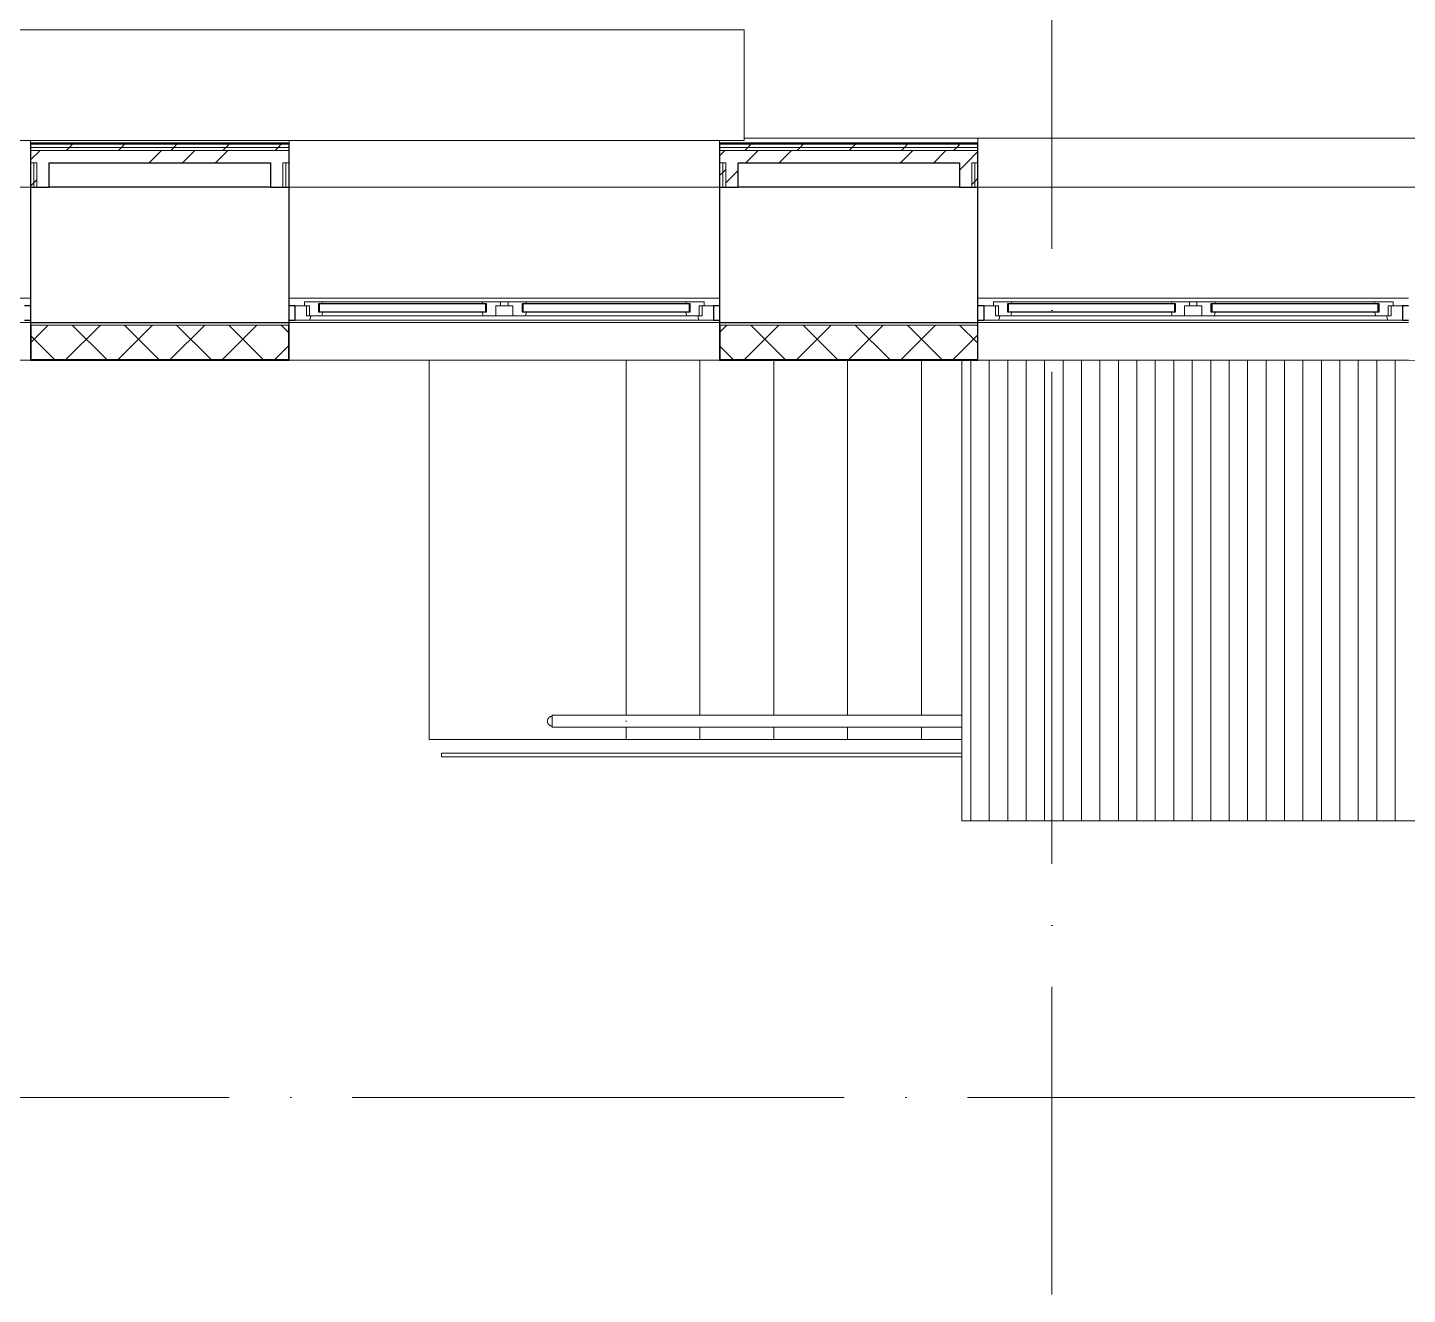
# Model space of a CAD drawing. Header units: millimetres. Extents: x -88595 to 880822, y -1054509 to -148035.
# Drawn here: x 167151 to 172759, y -251752 to -246603 of the extents above; entities that cross this region are included whole.
import ezdxf

# ---------------------------------------------------------------- set-up
doc = ezdxf.new("R2010")
doc.units = ezdxf.units.MM
doc.linetypes.add('ADSK_Линия сетки', pattern=[25, 20, -2.5, 0, -2.5])
for name, color, linetype, lineweight in [('_ Окна', 7, 'Continuous', 30), ('Витраж', 7, 'Continuous', 9), ('Крыша', 7, 'Continuous', 9), ('Крыша штриховка', 7, 'Continuous', 9), ('Лестницы', 7, 'Continuous', 9), ('Оборудование', 7, 'Continuous', 18), ('Ограждение', 7, 'Continuous', 9), ('Окна', 7, 'Continuous', 9), ('Оси', 7, 'Continuous', 9), ('Стены внутренние', 7, 'Continuous', 18), ('Стены наружные', 7, 'Continuous', 18), ('Стены штриховка', 7, 'Continuous', 9)]:
    doc.layers.add(name, color=color, linetype=linetype, lineweight=lineweight)

# ---------------------------------------------------------------- blocks, each defined once
blk = doc.blocks.new('1 этаж')
at = {"layer": '_ Окна'}
for p, q in [((203292.7, 680580.6), (203267.7, 680580.6)), ((204367.7, 680580.6), (204342.7, 680580.6)), ((204367.7, 680522.6), (204367.7, 680580.6)), ((204465.7, 680588.6), (204462.7, 680588.6)), ((204462.7, 680588.6), (204462.7, 680556.6)), ((205142.7, 680588.6), (204465.7, 680588.6)), ((204465.7, 680588.6), (204465.7, 680556.6)), ((204465.7, 680556.6), (204465.7, 680588.6)), ((205142.7, 680556.6), (205142.7, 680588.6)), ((205142.7, 680588.6), (205142.7, 680556.6)), ((205145.7, 680588.6), (205142.7, 680588.6)), ((205145.7, 680556.6), (205145.7, 680588.6)), ((205292.7, 680588.6), (205289.7, 680588.6)), ((205289.7, 680588.6), (205289.7, 680556.6)), ((205969.7, 680588.6), (205292.7, 680588.6)), ((205292.7, 680588.6), (205292.7, 680556.6)), ((205292.7, 680556.6), (205292.7, 680588.6)), ((205969.7, 680556.6), (205969.7, 680588.6)), ((205969.7, 680588.6), (205969.7, 680556.6)), ((205972.7, 680588.6), (205969.7, 680588.6)), ((205972.7, 680556.6), (205972.7, 680588.6)), ((206092.7, 680580.6), (206067.7, 680580.6)), ((206067.7, 680580.6), (206067.7, 680522.6)), ((207167.7, 680580.6), (207142.7, 680580.6)), ((207167.7, 680522.6), (207167.7, 680580.6)), ((207265.7, 680588.6), (207262.7, 680588.6)), ((207262.7, 680588.6), (207262.7, 680556.6)), ((207942.7, 680588.6), (207265.7, 680588.6)), ((207265.7, 680588.6), (207265.7, 680556.6)), ((207265.7, 680556.6), (207265.7, 680588.6)), ((207942.7, 680556.6), (207942.7, 680588.6)), ((207942.7, 680588.6), (207942.7, 680556.6)), ((207945.7, 680588.6), (207942.7, 680588.6)), ((207945.7, 680556.6), (207945.7, 680588.6)), ((208092.7, 680588.6), (208089.7, 680588.6)), ((208089.7, 680588.6), (208089.7, 680556.6)), ((208769.7, 680588.6), (208092.7, 680588.6)), ((208092.7, 680588.6), (208092.7, 680556.6)), ((208092.7, 680556.6), (208092.7, 680588.6)), ((208769.7, 680556.6), (208769.7, 680588.6)), ((208769.7, 680588.6), (208769.7, 680556.6)), ((208772.7, 680588.6), (208769.7, 680588.6)), ((208772.7, 680556.6), (208772.7, 680588.6)), ((208892.7, 680580.6), (208867.7, 680580.6)), ((208867.7, 680580.6), (208867.7, 680522.6)), ((203267.7, 680522.6), (203292.7, 680522.6)), ((204342.7, 680522.6), (204367.7, 680522.6)), ((204462.7, 680556.6), (204465.7, 680556.6)), ((204465.7, 680556.6), (205142.7, 680556.6)), ((205142.7, 680556.6), (205145.7, 680556.6)), ((205289.7, 680556.6), (205292.7, 680556.6)), ((205292.7, 680556.6), (205969.7, 680556.6)), ((205969.7, 680556.6), (205972.7, 680556.6)), ((206067.7, 680522.6), (206092.7, 680522.6)), ((207142.7, 680522.6), (207167.7, 680522.6)), ((207262.7, 680556.6), (207265.7, 680556.6)), ((207265.7, 680556.6), (207942.7, 680556.6)), ((207942.7, 680556.6), (207945.7, 680556.6)), ((208089.7, 680556.6), (208092.7, 680556.6)), ((208092.7, 680556.6), (208769.7, 680556.6)), ((208769.7, 680556.6), (208772.7, 680556.6)), ((208867.7, 680522.6), (208892.7, 680522.6))]:
    blk.add_line(p, q, dxfattribs=at)
at = {"layer": '_ Окна', "lineweight": 18}
for p, q in [((204405.7, 680580.6), (204367.7, 680580.6)), ((204367.7, 680580.6), (204367.7, 680522.6)), ((204461.7, 680597.6), (204405.7, 680597.6)), ((204405.7, 680597.6), (204405.7, 680580.6)), ((204405.7, 680580.6), (204425.7, 680580.6)), ((204413.7, 680539.6), (204413.7, 680580.6)), ((204425.7, 680580.6), (204425.7, 680539.6)), ((204462.7, 680596.6), (204461.7, 680597.6)), ((204463.7, 680597.6), (204462.7, 680596.6)), ((204462.7, 680556.6), (204462.7, 680588.6)), ((204462.7, 680588.6), (204480.7, 680588.6)), ((204478.3, 680597.6), (204463.7, 680597.6)), ((204480.7, 680588.6), (204478.3, 680597.6)), ((205130.1, 680597.6), (205127.7, 680588.6)), ((205127.7, 680588.6), (205145.7, 680588.6)), ((205144.7, 680597.6), (205130.1, 680597.6)), ((205145.7, 680596.6), (205144.7, 680597.6)), ((205146.7, 680597.6), (205145.7, 680596.6)), ((205145.7, 680588.6), (205145.7, 680556.6)), ((205202.7, 680597.6), (205146.7, 680597.6)), ((205182.7, 680539.6), (205182.7, 680580.6)), ((205182.7, 680580.6), (205202.7, 680580.6)), ((205202.7, 680580.6), (205202.7, 680597.6)), ((205288.7, 680597.6), (205232.7, 680597.6)), ((205232.7, 680597.6), (205232.7, 680580.6)), ((205232.7, 680580.6), (205252.7, 680580.6)), ((205252.7, 680580.6), (205252.7, 680539.6)), ((205289.7, 680596.6), (205288.7, 680597.6)), ((205290.7, 680597.6), (205289.7, 680596.6)), ((205289.7, 680556.6), (205289.7, 680588.6)), ((205289.7, 680588.6), (205307.7, 680588.6)), ((205305.3, 680597.6), (205290.7, 680597.6)), ((205307.7, 680588.6), (205305.3, 680597.6)), ((205957.1, 680597.6), (205954.7, 680588.6)), ((205954.7, 680588.6), (205972.7, 680588.6)), ((205971.7, 680597.6), (205957.1, 680597.6)), ((205972.7, 680596.6), (205971.7, 680597.6)), ((205973.7, 680597.6), (205972.7, 680596.6)), ((205972.7, 680588.6), (205972.7, 680556.6)), ((206029.7, 680597.6), (205973.7, 680597.6)), ((206009.7, 680539.6), (206009.7, 680580.6)), ((206009.7, 680580.6), (206029.7, 680580.6)), ((206021.7, 680580.6), (206021.7, 680539.6)), ((206029.7, 680580.6), (206029.7, 680597.6)), ((206067.7, 680580.6), (206029.7, 680580.6)), ((206067.7, 680522.6), (206067.7, 680580.6)), ((207205.7, 680580.6), (207167.7, 680580.6)), ((207167.7, 680580.6), (207167.7, 680522.6)), ((207261.7, 680597.6), (207205.7, 680597.6)), ((207205.7, 680597.6), (207205.7, 680580.6)), ((207205.7, 680580.6), (207225.7, 680580.6)), ((207213.7, 680539.6), (207213.7, 680580.6)), ((207225.7, 680580.6), (207225.7, 680539.6)), ((207262.7, 680596.6), (207261.7, 680597.6)), ((207263.7, 680597.6), (207262.7, 680596.6)), ((207262.7, 680556.6), (207262.7, 680588.6)), ((207262.7, 680588.6), (207280.7, 680588.6)), ((207278.3, 680597.6), (207263.7, 680597.6)), ((207280.7, 680588.6), (207278.3, 680597.6)), ((207930.1, 680597.6), (207927.7, 680588.6)), ((207927.7, 680588.6), (207945.7, 680588.6)), ((207944.7, 680597.6), (207930.1, 680597.6)), ((207945.7, 680596.6), (207944.7, 680597.6)), ((207946.7, 680597.6), (207945.7, 680596.6)), ((207945.7, 680588.6), (207945.7, 680556.6)), ((208002.7, 680597.6), (207946.7, 680597.6)), ((207982.7, 680539.6), (207982.7, 680580.6)), ((207982.7, 680580.6), (208002.7, 680580.6)), ((208002.7, 680580.6), (208002.7, 680597.6)), ((208088.7, 680597.6), (208032.7, 680597.6)), ((208032.7, 680597.6), (208032.7, 680580.6)), ((208032.7, 680580.6), (208052.7, 680580.6)), ((208052.7, 680580.6), (208052.7, 680539.6)), ((208089.7, 680596.6), (208088.7, 680597.6)), ((208090.7, 680597.6), (208089.7, 680596.6)), ((208089.7, 680556.6), (208089.7, 680588.6)), ((208089.7, 680588.6), (208107.7, 680588.6)), ((208105.3, 680597.6), (208090.7, 680597.6)), ((208107.7, 680588.6), (208105.3, 680597.6)), ((208757.1, 680597.6), (208754.7, 680588.6)), ((208754.7, 680588.6), (208772.7, 680588.6)), ((208771.7, 680597.6), (208757.1, 680597.6)), ((208772.7, 680596.6), (208771.7, 680597.6)), ((208773.7, 680597.6), (208772.7, 680596.6)), ((208772.7, 680588.6), (208772.7, 680556.6)), ((208829.7, 680597.6), (208773.7, 680597.6)), ((208809.7, 680539.6), (208809.7, 680580.6)), ((208809.7, 680580.6), (208829.7, 680580.6)), ((208821.7, 680580.6), (208821.7, 680539.6)), ((208829.7, 680580.6), (208829.7, 680597.6)), ((208867.7, 680580.6), (208829.7, 680580.6)), ((208867.7, 680522.6), (208867.7, 680580.6)), ((204367.7, 680522.6), (204427.2, 680522.6)), ((204425.7, 680539.6), (204413.7, 680539.6)), ((204425.7, 680539.6), (204476.2, 680539.6)), ((204427.2, 680522.6), (204431.7, 680539.6)), ((204480.7, 680556.6), (204462.7, 680556.6)), ((204476.2, 680539.6), (204480.7, 680556.6)), ((205145.7, 680556.6), (205127.7, 680556.6)), ((205127.7, 680556.6), (205132.3, 680539.6)), ((205132.3, 680539.6), (205182.7, 680539.6)), ((205252.7, 680539.6), (205303.2, 680539.6)), ((205307.7, 680556.6), (205289.7, 680556.6)), ((205303.2, 680539.6), (205307.7, 680556.6)), ((205972.7, 680556.6), (205954.7, 680556.6)), ((205954.7, 680556.6), (205959.3, 680539.6)), ((205959.3, 680539.6), (206009.7, 680539.6)), ((206003.7, 680539.6), (206008.3, 680522.6)), ((206008.3, 680522.6), (206067.7, 680522.6)), ((206021.7, 680539.6), (206009.7, 680539.6)), ((207167.7, 680522.6), (207227.2, 680522.6)), ((207225.7, 680539.6), (207213.7, 680539.6)), ((207225.7, 680539.6), (207276.2, 680539.6)), ((207227.2, 680522.6), (207231.7, 680539.6)), ((207280.7, 680556.6), (207262.7, 680556.6)), ((207276.2, 680539.6), (207280.7, 680556.6)), ((207945.7, 680556.6), (207927.7, 680556.6)), ((207927.7, 680556.6), (207932.3, 680539.6)), ((207932.3, 680539.6), (207982.7, 680539.6)), ((208052.7, 680539.6), (208103.2, 680539.6)), ((208107.7, 680556.6), (208089.7, 680556.6)), ((208103.2, 680539.6), (208107.7, 680556.6)), ((208772.7, 680556.6), (208754.7, 680556.6)), ((208754.7, 680556.6), (208759.3, 680539.6)), ((208759.3, 680539.6), (208809.7, 680539.6)), ((208803.7, 680539.6), (208808.3, 680522.6)), ((208808.3, 680522.6), (208867.7, 680522.6)), ((208821.7, 680539.6), (208809.7, 680539.6))]:
    blk.add_line(p, q, dxfattribs=at)
at = {"layer": 'Витраж'}
for p, q in [((204962.7, 678747.6), (204962.7, 678762.6)), ((204962.7, 678762.6), (205045.2, 678762.6)), ((205045.2, 678747.6), (204962.7, 678747.6)), ((205045.2, 678762.6), (205145.2, 678762.6)), ((205145.2, 678747.6), (205045.2, 678747.6)), ((205145.2, 678762.6), (205245.2, 678762.6)), ((205245.2, 678747.6), (205145.2, 678747.6)), ((205245.2, 678762.6), (205345.2, 678762.6)), ((205345.2, 678747.6), (205245.2, 678747.6)), ((205345.2, 678762.6), (205445.2, 678762.6)), ((205445.2, 678747.6), (205345.2, 678747.6)), ((205445.2, 678762.6), (205545.2, 678762.6)), ((205545.2, 678747.6), (205445.2, 678747.6)), ((205545.2, 678762.6), (205645.2, 678762.6)), ((205645.2, 678747.6), (205545.2, 678747.6)), ((205645.2, 678762.6), (205745.2, 678762.6)), ((205745.2, 678747.6), (205645.2, 678747.6)), ((205745.2, 678762.6), (205845.2, 678762.6)), ((205845.2, 678747.6), (205745.2, 678747.6)), ((205845.2, 678762.6), (205945.2, 678762.6)), ((205945.2, 678747.6), (205845.2, 678747.6)), ((205945.2, 678762.6), (206045.2, 678762.6)), ((206045.2, 678747.6), (205945.2, 678747.6)), ((206045.2, 678762.6), (206145.2, 678762.6)), ((206145.2, 678747.6), (206045.2, 678747.6)), ((206145.2, 678762.6), (206245.2, 678762.6)), ((206245.2, 678747.6), (206145.2, 678747.6)), ((206245.2, 678762.6), (206345.2, 678762.6)), ((206345.2, 678747.6), (206245.2, 678747.6)), ((206345.2, 678762.6), (206445.2, 678762.6)), ((206445.2, 678747.6), (206345.2, 678747.6)), ((206445.2, 678762.6), (206545.2, 678762.6)), ((206545.2, 678747.6), (206445.2, 678747.6)), ((206545.2, 678762.6), (206645.2, 678762.6)), ((206645.2, 678747.6), (206545.2, 678747.6)), ((206645.2, 678762.6), (206745.2, 678762.6)), ((206745.2, 678747.6), (206645.2, 678747.6)), ((206745.2, 678762.6), (206845.2, 678762.6)), ((206845.2, 678747.6), (206745.2, 678747.6)), ((206845.2, 678762.6), (206945.2, 678762.6)), ((206945.2, 678747.6), (206845.2, 678747.6)), ((206945.2, 678762.6), (207045.2, 678762.6)), ((207045.2, 678747.6), (206945.2, 678747.6)), ((207045.2, 678762.6), (207077.7, 678762.6)), ((207077.7, 678747.6), (207045.2, 678747.6))]:
    blk.add_line(p, q, dxfattribs=at)
at = {"layer": 'Крыша'}
for p, q in [((207077.7, 680358.2), (210877.7, 680360.6)), ((207077.7, 678487.6), (207077.7, 680358.2)), ((207077.7, 678487.6), (210877.7, 678487.6))]:
    blk.add_line(p, q, dxfattribs=at)
at = {"layer": 'Крыша штриховка', "linetype": 'Continuous'}
for p, q in [((207113.5, 678487.6), (207113.5, 680358.2)), ((207188.5, 678487.6), (207188.5, 680358.2)), ((207263.5, 678487.6), (207263.5, 680358.3)), ((207338.5, 678487.6), (207338.5, 680358.3)), ((207413.5, 678487.6), (207413.5, 680358.4)), ((207488.5, 678487.6), (207488.5, 680358.4)), ((207563.5, 678487.6), (207563.5, 680358.5)), ((207638.5, 678487.6), (207638.5, 680358.5)), ((207713.5, 678487.6), (207713.5, 680358.6)), ((207788.5, 678487.6), (207788.5, 680358.6)), ((207863.5, 678487.6), (207863.5, 680358.7)), ((207938.5, 678487.6), (207938.5, 680358.7)), ((208013.5, 678487.6), (208013.5, 680358.8)), ((208088.5, 678487.6), (208088.5, 680358.8)), ((208163.5, 678487.6), (208163.5, 680358.9)), ((208238.5, 678487.6), (208238.5, 680358.9)), ((208313.5, 678487.6), (208313.5, 680358.9)), ((208388.5, 678487.6), (208388.5, 680359)), ((208463.5, 678487.6), (208463.5, 680359)), ((208538.5, 678487.6), (208538.5, 680359.1)), ((208613.5, 678487.6), (208613.5, 680359.1)), ((208688.5, 678487.6), (208688.5, 680359.2)), ((208763.5, 678487.6), (208763.5, 680359.2)), ((208838.5, 678487.6), (208838.5, 680359.3))]:
    blk.add_line(p, q, dxfattribs=at)
at = {"layer": 'Лестницы'}
for p, q in [((204912.7, 680360.6), (204912.7, 678817.6)), ((205712.7, 678917.6), (205712.7, 680360.6)), ((205712.7, 678917.6), (205712.7, 680360.6)), ((206012.7, 678917.6), (206012.7, 680360.6)), ((206012.7, 678917.6), (206012.7, 680360.6)), ((206312.7, 678917.6), (206312.7, 680360.6)), ((206312.7, 678917.6), (206312.7, 680360.6)), ((206612.7, 678917.6), (206612.7, 680360.6)), ((206612.7, 678917.6), (206612.7, 680360.6)), ((206912.7, 678917.6), (206912.7, 680360.6)), ((206912.7, 678917.6), (206912.7, 680360.6)), ((207212.7, 680358.3), (207212.7, 680360.6)), ((207212.7, 680358.3), (207212.7, 680360.6)), ((207512.7, 680358.4), (207512.7, 680360.6)), ((207512.7, 680358.4), (207512.7, 680360.6)), ((207812.7, 680358.6), (207812.7, 680360.6)), ((207812.7, 680358.6), (207812.7, 680360.6)), ((208112.7, 680358.8), (208112.7, 680360.6)), ((208112.7, 680358.8), (208112.7, 680360.6)), ((208412.7, 680359), (208412.7, 680360.6)), ((208412.7, 680359), (208412.7, 680360.6)), ((205712.7, 678817.6), (205712.7, 678867.6)), ((205712.7, 678817.6), (205712.7, 678867.6)), ((206012.7, 678817.6), (206012.7, 678867.6)), ((206012.7, 678817.6), (206012.7, 678867.6)), ((206312.7, 678817.6), (206312.7, 678867.6)), ((206312.7, 678817.6), (206312.7, 678867.6)), ((206612.7, 678817.6), (206612.7, 678867.6)), ((206612.7, 678817.6), (206612.7, 678867.6)), ((206912.7, 678817.6), (206912.7, 678867.6)), ((206912.7, 678817.6), (206912.7, 678867.6)), ((204912.7, 678817.6), (205712.7, 678817.6)), ((206012.7, 678817.6), (205712.7, 678817.6)), ((206312.7, 678817.6), (206012.7, 678817.6)), ((206612.7, 678817.6), (206312.7, 678817.6)), ((206912.7, 678817.6), (206612.7, 678817.6)), ((207077.7, 678817.6), (206912.7, 678817.6))]:
    blk.add_line(p, q, dxfattribs=at)
at = {"layer": 'Ограждение'}
for p, q in [((206192.7, 681702.6), (201442.7, 681702.6)), ((206192.7, 681702.6), (206192.7, 681252.6)), ((206192.7, 681252.6), (201442.7, 681252.6)), ((203292.7, 681252.6), (203292.7, 681242.6)), ((204342.7, 681242.6), (204342.7, 681252.6)), ((206092.7, 681252.6), (206092.7, 681242.6)), ((206192.7, 681262.6), (212017.7, 681262.6)), ((207142.7, 681242.6), (207142.7, 681262.6)), ((207142.7, 681262.6), (208892.7, 681262.6)), ((201542.7, 681062.6), (203292.7, 681062.6)), ((204342.7, 681062.6), (206092.7, 681062.6)), ((207142.7, 681062.6), (208892.7, 681062.6)), ((201542.7, 680612.6), (203292.7, 680612.6)), ((204342.7, 680612.6), (206092.7, 680612.6)), ((207142.7, 680612.6), (208892.7, 680612.6)), ((205705.2, 678917.6), (205412.7, 678917.6)), ((205412.7, 678867.6), (205412.7, 678917.6)), ((205712.7, 678917.6), (205412.7, 678917.6)), ((205412.7, 678894.9), (205412.7, 678890.3)), ((207077.7, 678917.6), (205705.2, 678917.6)), ((207077.7, 678917.6), (205712.7, 678917.6)), ((205412.7, 678867.6), (205705.2, 678867.6)), ((205712.7, 678867.6), (205412.7, 678867.6)), ((205705.2, 678867.6), (207077.7, 678867.6)), ((207077.7, 678867.6), (205712.7, 678867.6))]:
    blk.add_line(p, q, dxfattribs=at)
at = {"layer": 'Ограждение', "flags": 128}
for points in [[(205392.7, 678892.6), (205392.7, 678893.4), (205392.8, 678894.2), (205392.9, 678895), (205393, 678895.8), (205393.1, 678896.6), (205393.3, 678897.4), (205393.5, 678898.1), (205393.7, 678898.9), (205394, 678899.7), (205394.3, 678900.4), (205394.6, 678901.1), (205395, 678901.8), (205395.4, 678902.5), (205395.8, 678903.2), (205396.2, 678903.9), (205396.7, 678904.5), (205397.2, 678905.2), (205397.7, 678905.8), (205398.2, 678906.4), (205398.8, 678907), (205399.4, 678907.5), (205400, 678908), (205400.6, 678908.5), (205401.2, 678909), (205401.9, 678909.4), (205402.6, 678909.9), (205403.3, 678910.2), (205404, 678910.6), (205404.7, 678910.9), (205405.5, 678911.2), (205406.2, 678911.5), (205407, 678911.8), (205407.7, 678912), (205408.5, 678912.2), (205409.3, 678912.3), (205410.1, 678912.4), (205410.9, 678912.5), (205411.7, 678912.6), (205412.5, 678912.6), (205412.7, 678912.6)], [(205412.7, 678872.6), (205411.9, 678872.6), (205411.1, 678872.7), (205410.3, 678872.7), (205409.5, 678872.9), (205408.7, 678873), (205408, 678873.2), (205407.2, 678873.4), (205406.4, 678873.6), (205405.7, 678873.9), (205404.9, 678874.2), (205404.2, 678874.5), (205403.5, 678874.9), (205402.8, 678875.2), (205402.1, 678875.7), (205401.4, 678876.1), (205400.8, 678876.6), (205400.1, 678877.1), (205399.5, 678877.6), (205398.9, 678878.1), (205398.4, 678878.7), (205397.8, 678879.3), (205397.3, 678879.9), (205396.8, 678880.5), (205396.3, 678881.1), (205395.9, 678881.8), (205395.5, 678882.5), (205395.1, 678883.2), (205394.7, 678883.9), (205394.4, 678884.6), (205394.1, 678885.4), (205393.8, 678886.1), (205393.6, 678886.9), (205393.3, 678887.6), (205393.2, 678888.4), (205393, 678889.2), (205392.9, 678890), (205392.8, 678890.8), (205392.7, 678891.6), (205392.7, 678892.4), (205392.7, 678892.6)]]:
    blk.add_lwpolyline(points, dxfattribs=at)
at = {"layer": 'Ограждение'}
blk.add_open_spline([(205712.7, 678894.6), (205712.7, 678893.9), (205712.7, 678892.6), (205712.7, 678891.3), (205712.7, 678890.6)], degree=3, dxfattribs=at)
at = {"layer": 'Окна'}
for p, q in [((204463.7, 680597.6), (204461.7, 680597.6)), ((205130.1, 680597.6), (204478.3, 680597.6)), ((205146.7, 680597.6), (205144.7, 680597.6)), ((205202.7, 680597.6), (205232.7, 680597.6)), ((205232.7, 680580.6), (205202.7, 680580.6)), ((205290.7, 680597.6), (205288.7, 680597.6)), ((205957.1, 680597.6), (205305.3, 680597.6)), ((205973.7, 680597.6), (205971.7, 680597.6)), ((207263.7, 680597.6), (207261.7, 680597.6)), ((207930.1, 680597.6), (207278.3, 680597.6)), ((207946.7, 680597.6), (207944.7, 680597.6)), ((208002.7, 680597.6), (208032.7, 680597.6)), ((208032.7, 680580.6), (208002.7, 680580.6)), ((208090.7, 680597.6), (208088.7, 680597.6)), ((208757.1, 680597.6), (208105.3, 680597.6)), ((208773.7, 680597.6), (208771.7, 680597.6)), ((204427.2, 680522.6), (206008.3, 680522.6)), ((204476.2, 680539.6), (205132.3, 680539.6)), ((205252.7, 680539.6), (205182.7, 680539.6)), ((205303.2, 680539.6), (205959.3, 680539.6)), ((207227.2, 680522.6), (208808.3, 680522.6)), ((207276.2, 680539.6), (207932.3, 680539.6)), ((208052.7, 680539.6), (207982.7, 680539.6)), ((208103.2, 680539.6), (208759.3, 680539.6))]:
    blk.add_line(p, q, dxfattribs=at)
at = {"layer": 'Оси', "linetype": 'ADSK_Линия сетки', "ltscale": 100}
for p, q in [((207442.7, 697813.2), (207442.7, 676562.6)), ((247242.7, 681062.6), (175520.4, 681062.6)), ((221600.2, 677362.6), (175520.4, 677362.6))]:
    blk.add_line(p, q, dxfattribs=at)
at = {"layer": 'Стены внутренние', "lineweight": 30}
for p, q in [((203292.7, 681062.6), (203292.7, 680512.6)), ((204267.7, 681062.6), (203367.7, 681062.6)), ((204342.7, 680512.6), (204342.7, 681062.6)), ((206092.7, 681062.6), (206092.7, 680512.6)), ((207067.7, 681062.6), (206167.7, 681062.6)), ((207142.7, 680512.6), (207142.7, 681062.6)), ((203292.7, 680512.6), (204342.7, 680512.6)), ((206092.7, 680512.6), (207142.7, 680512.6)), ((203292.7, 680502.6), (203292.7, 680360.6)), ((204342.7, 680360.6), (204342.7, 680502.6)), ((206092.7, 680502.6), (206092.7, 680360.6)), ((207142.7, 680360.6), (207142.7, 680502.6)), ((203292.7, 680360.6), (204342.7, 680360.6)), ((206092.7, 680360.6), (207142.7, 680360.6))]:
    blk.add_line(p, q, dxfattribs=at)
at = {"layer": 'Стены внутренние'}
for p, q in [((203292.7, 680512.6), (201542.7, 680512.6)), ((206092.7, 680512.6), (204342.7, 680512.6)), ((208892.7, 680512.6), (207142.7, 680512.6)), ((203292.7, 680360.6), (201542.7, 680360.6)), ((206092.7, 680360.6), (204342.7, 680360.6)), ((208892.7, 680360.6), (207142.7, 680360.6))]:
    blk.add_line(p, q, dxfattribs=at)
at = {"layer": 'Стены внутренние', "linetype": 'Continuous', "lineweight": 9}
for p, q in [((203294.7, 680500.9), (203292.7, 680497.4)), ((203294.7, 680433.4), (203363.9, 680502.6)), ((203389.7, 680362.6), (203294.7, 680457.6)), ((203436.1, 680362.6), (203576.1, 680502.6)), ((203601.9, 680362.6), (203461.9, 680502.6)), ((203648.2, 680362.6), (203788.2, 680502.6)), ((203814, 680362.6), (203674, 680502.6)), ((203860.3, 680362.6), (204000.3, 680502.6)), ((204026.1, 680362.6), (203886.1, 680502.6)), ((204072.5, 680362.6), (204212.5, 680502.6)), ((204238.3, 680362.6), (204098.3, 680502.6)), ((204340.7, 680472.3), (204310.4, 680502.6)), ((204342.7, 680487.3), (204340.7, 680483.8)), ((206094.7, 680475.7), (206121.6, 680502.6)), ((206193.8, 680362.6), (206333.8, 680502.6)), ((206359.6, 680362.6), (206219.6, 680502.6)), ((206405.9, 680362.6), (206545.9, 680502.6)), ((206571.7, 680362.6), (206431.7, 680502.6)), ((206618, 680362.6), (206758, 680502.6)), ((206783.9, 680362.6), (206643.9, 680502.6)), ((206830.2, 680362.6), (206970.2, 680502.6)), ((206996, 680362.6), (206856, 680502.6)), ((207042.3, 680362.6), (207140.7, 680461)), ((207140.7, 680430), (207068.1, 680502.6)), ((204284.6, 680362.6), (204340.7, 680418.7)), ((206094.7, 680408.4), (206092.7, 680411.9)), ((206147.5, 680362.6), (206094.7, 680415.3)), ((203332.2, 680362.6), (203331, 680360.6)), ((204153.4, 680362.6), (204152.3, 680360.6)), ((206591.6, 680360.6), (206590.4, 680362.6)), ((206969, 680362.6), (206967.9, 680360.6))]:
    blk.add_line(p, q, dxfattribs=at)
at = {"layer": 'Стены наружные', "lineweight": 30}
for p, q in [((204342.7, 681242.6), (203292.7, 681242.6)), ((203292.7, 681242.6), (203292.7, 681062.6)), ((204342.7, 681062.6), (204342.7, 681242.6)), ((207142.7, 681242.6), (206092.7, 681242.6)), ((206092.7, 681242.6), (206092.7, 681062.6)), ((207142.7, 681062.6), (207142.7, 681242.6)), ((203367.7, 681162.6), (204267.7, 681162.6)), ((203367.7, 681062.6), (203367.7, 681162.6)), ((204267.7, 681162.6), (204267.7, 681062.6)), ((206167.7, 681162.6), (207067.7, 681162.6)), ((206167.7, 681062.6), (206167.7, 681162.6)), ((207067.7, 681162.6), (207067.7, 681062.6)), ((203292.7, 681062.6), (203367.7, 681062.6)), ((204267.7, 681062.6), (204342.7, 681062.6)), ((206092.7, 681062.6), (206167.7, 681062.6)), ((207067.7, 681062.6), (207142.7, 681062.6)), ((203292.7, 680512.6), (203292.7, 680502.6)), ((204342.7, 680502.6), (204342.7, 680512.6)), ((206092.7, 680512.6), (206092.7, 680502.6)), ((207142.7, 680502.6), (207142.7, 680512.6))]:
    blk.add_line(p, q, dxfattribs=at)
at = {"layer": 'Стены наружные', "linetype": 'Continuous', "lineweight": 9}
for p, q in [((203450, 681225.1), (203462.5, 681237.6)), ((203462.5, 681237.6), (203467.5, 681242.6)), ((203662.2, 681225.1), (203674.7, 681237.6)), ((203874.3, 681225.1), (203886.8, 681237.6)), ((203886.8, 681237.6), (203891.8, 681242.6)), ((204086.4, 681225.1), (204098.9, 681237.6)), ((204298.6, 681225.1), (204311.1, 681237.6)), ((204311.1, 681237.6), (204316.1, 681242.6)), ((206207.7, 681225.1), (206220.2, 681237.6)), ((206419.9, 681225.1), (206432.4, 681237.6)), ((206432.4, 681237.6), (206437.4, 681242.6)), ((206632, 681225.1), (206644.5, 681237.6)), ((206844.1, 681225.1), (206856.6, 681237.6)), ((206856.6, 681237.6), (206861.6, 681242.6)), ((207056.3, 681225.1), (207068.8, 681237.6)), ((203292.7, 681174.3), (203331, 681212.6)), ((203437.5, 681212.6), (203450, 681225.1)), ((203649.7, 681212.6), (203662.2, 681225.1)), ((203774.4, 681162.6), (203824.4, 681212.6)), ((203861.8, 681212.6), (203874.3, 681225.1)), ((203909.4, 681162.6), (203959.4, 681212.6)), ((204044.3, 681162.6), (204094.3, 681212.6)), ((204073.9, 681212.6), (204086.4, 681225.1)), ((204286.1, 681212.6), (204298.6, 681225.1)), ((206092.7, 681190.9), (206114.4, 681212.6)), ((206195.2, 681212.6), (206207.7, 681225.1)), ((206199.3, 681162.6), (206249.3, 681212.6)), ((206334.3, 681162.6), (206384.3, 681212.6)), ((206407.4, 681212.6), (206419.9, 681225.1)), ((206619.5, 681212.6), (206632, 681225.1)), ((206827.7, 681162.6), (206877.7, 681212.6)), ((206831.6, 681212.6), (206844.1, 681225.1)), ((206962.7, 681162.6), (207012.7, 681212.6)), ((207043.8, 681212.6), (207056.3, 681225.1)), ((207097.6, 681162.6), (207142.7, 681207.7)), ((206092.7, 681110.1), (206105.2, 681122.6)), ((206105.2, 681122.6), (206117.7, 681135.1)), ((206117.7, 681081), (206167.7, 681131)), ((207067.7, 681132.7), (207097.6, 681162.6)), ((203292.7, 681067.8), (203305.2, 681080.3)), ((203305.2, 681080.3), (203317.7, 681092.8)), ((207117.7, 681074.4), (207130.2, 681086.9)), ((207130.2, 681086.9), (207142.7, 681099.4))]:
    blk.add_line(p, q, dxfattribs=at)
at = {"layer": 'Стены штриховка'}
for p, q in [((203292.7, 681237.6), (204342.7, 681237.6)), ((206092.7, 681237.6), (207142.7, 681237.6)), ((204342.7, 681225.1), (203292.7, 681225.1)), ((204342.7, 681212.6), (203292.7, 681212.6)), ((207142.7, 681225.1), (206092.7, 681225.1)), ((207142.7, 681212.6), (206092.7, 681212.6)), ((203317.7, 681162.6), (203292.7, 681162.6)), ((203305.2, 681062.6), (203305.2, 681162.6)), ((203317.7, 681062.6), (203317.7, 681162.6)), ((204317.7, 681062.6), (204317.7, 681162.6)), ((204342.7, 681162.6), (204317.7, 681162.6)), ((204330.2, 681062.6), (204330.2, 681162.6)), ((206117.7, 681162.6), (206092.7, 681162.6)), ((206105.2, 681062.6), (206105.2, 681162.6)), ((206117.7, 681062.6), (206117.7, 681162.6)), ((207117.7, 681062.6), (207117.7, 681162.6)), ((207142.7, 681162.6), (207117.7, 681162.6)), ((207130.2, 681062.6), (207130.2, 681162.6)), ((204342.7, 680502.6), (203292.7, 680502.6)), ((203294.7, 680362.6), (203294.7, 680502.6)), ((204340.7, 680502.6), (204340.7, 680362.6)), ((207142.7, 680502.6), (206092.7, 680502.6)), ((206094.7, 680362.6), (206094.7, 680502.6)), ((207140.7, 680502.6), (207140.7, 680362.6)), ((204340.7, 680362.6), (203294.7, 680362.6)), ((207140.7, 680362.6), (206094.7, 680362.6))]:
    blk.add_line(p, q, dxfattribs=at)

msp = doc.modelspace()

# ---------------------------------------------------------------- block references
at = {"layer": 'Оборудование', "color": 5, "true_color": 0x0000ff}
msp.add_blockref('1 этаж', (-36129.5, -928314.5), dxfattribs=at)

doc.saveas('drawing.dxf')
